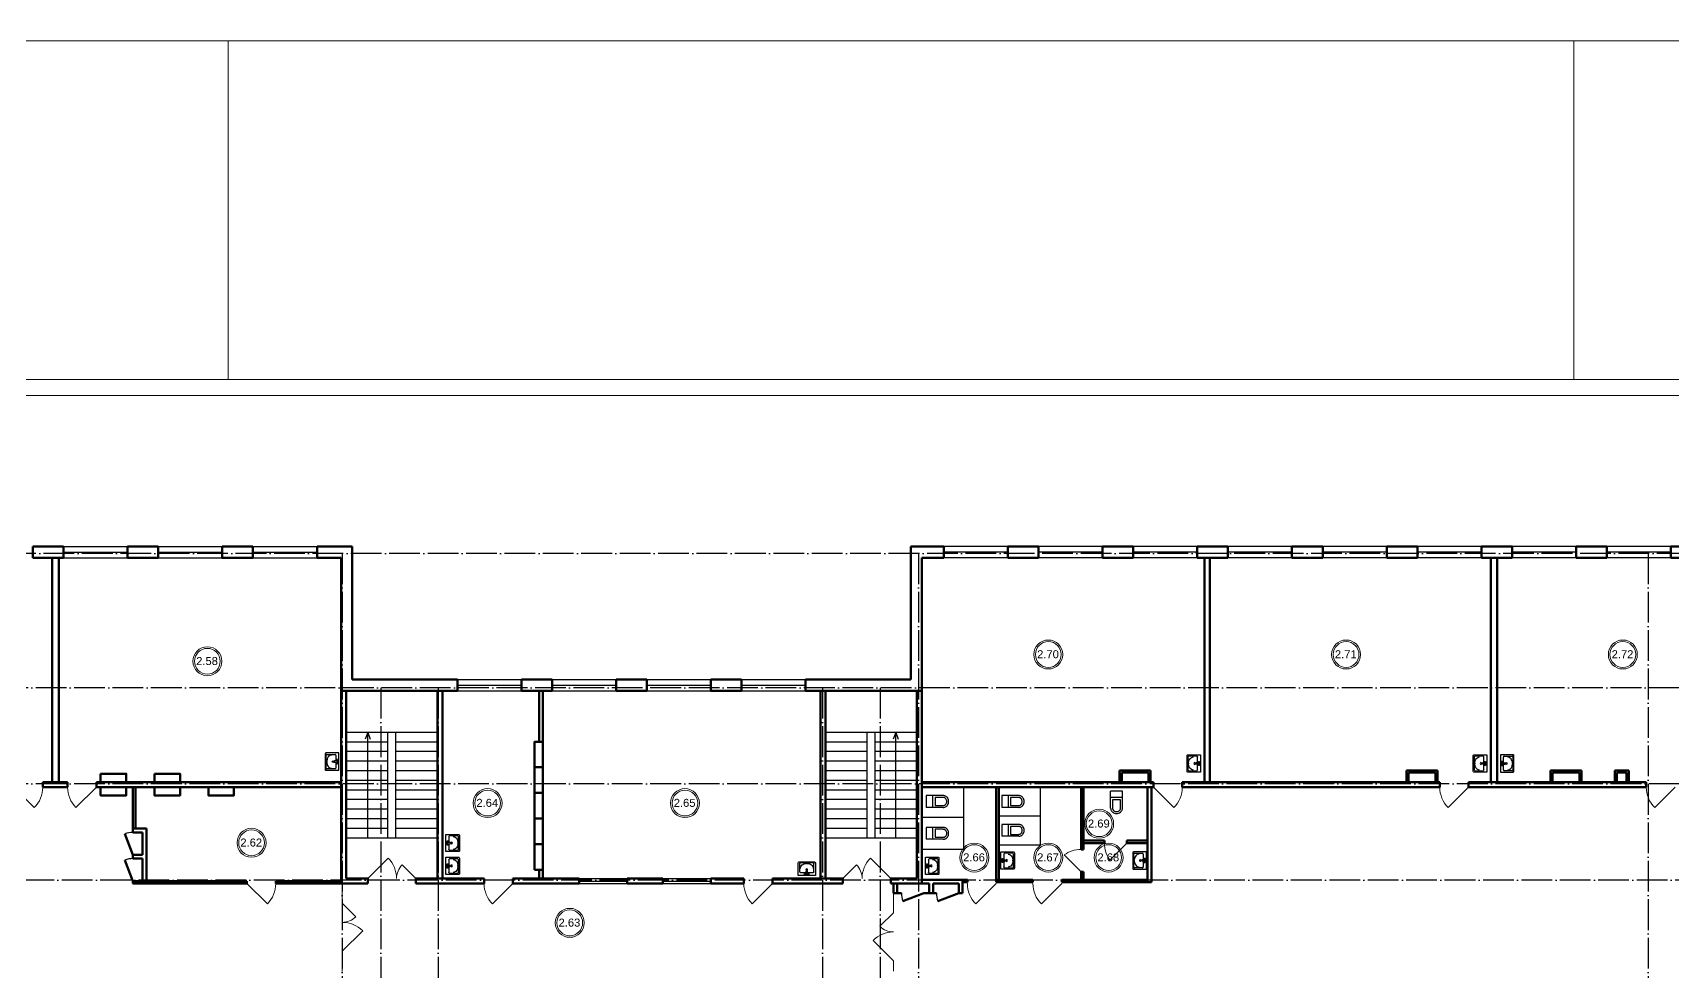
# Model space of a CAD drawing. Header units: millimetres. Extents: x 1982 to 10001982, y -1005230 to 4320529.
# Drawn here: x 2373220 to 2424440, y 1231710 to 1261006 of the extents above; entities that cross this region are included whole.
import ezdxf
from ezdxf.enums import TextEntityAlignment as Align

# ---------------------------------------------------------------- set-up
doc = ezdxf.new("R2010")
doc.units = ezdxf.units.MM
doc.linetypes.add('ACAD_ISO04W100', pattern=[30, 24, -3, 0, -3])
for name, color, linetype, lineweight in [('Level 50', 7, 'Continuous', 0), ('Двери', 250, 'Continuous', 5), ('Стены', 7, 'Continuous', 50)]:
    doc.layers.add(name, color=color, linetype=linetype, lineweight=lineweight)
for name, color, linetype in [('SANTEH', 7, 'Continuous'), ('Окна', 127, 'Continuous'), ('Оси', 30, 'Continuous'), ('размеры оси', 163, 'Continuous'), ('Сантехника', 7, 'Continuous')]:
    doc.layers.add(name, color=color, linetype=linetype)
doc.styles.add('Style-Arial', font='arial.ttf')

# ---------------------------------------------------------------- blocks, each defined once
blk = doc.blocks.new('*U49')
at = {"color": 7, "linetype": 'Continuous', "lineweight": 0}
for p, q in [((-21.025, 29.7), (-21.025, 34.988)), ((21.025, 29.7), (21.025, 34.988)), ((-21.025, -34.987), (-21.025, -29.7)), ((21.025, -34.987), (21.025, -29.7))]:
    blk.add_line(p, q, dxfattribs=at)
at = {"color": 7, "linetype": 'Continuous', "lineweight": 0, "flags": 128}
blk.add_lwpolyline([(63.075, 29.7), (63.075, -29.7), (-63.075, -29.7), (-63.075, 29.7), (63.075, 29.7)], close=True, dxfattribs=at)
at = {"layer": 'Level 50', "color": 7, "linetype": 'Continuous', "lineweight": 13}
blk.add_line((62.575, 29.2), (-61.075, 29.2), dxfattribs=at)
blk = doc.blocks.new('Rac7')
at = {"color": 0}
for p, q in [((-39501, -24232), (-39501, -23830)), ((-39474, -23808), (-38988, -23808)), ((-39457, -23859), (-39457, -24115)), ((-39032, -23838), (-39430, -23838)), ((-39221, -23855), (-39241, -23855)), ((-39005, -24115), (-39005, -23859)), ((-39005, -23859), (-39005, -23859)), ((-38961, -23830), (-38961, -24232)), ((-38961, -24232), (-39501, -24232)), ((-39430, -24136), (-39253, -24136)), ((-39297, -24164), (-39253, -24164)), ((-39297, -24194), (-39297, -24164)), ((-39165, -24194), (-39297, -24194)), ((-39253, -24186), (-39253, -24094)), ((-39253, -24186), (-39209, -24186)), ((-39209, -24186), (-39209, -24094)), ((-39209, -24136), (-39032, -24136)), ((-39209, -24164), (-39165, -24164)), ((-39165, -24164), (-39165, -24194))]:
    blk.add_line(p, q, dxfattribs=at)
at = {"color": 0, "extrusion": (0, 0, -1)}
for centre, major_axis, start_param, end_param in [((-39474, -23830), (-27, 0), 0, 1.570796), ((-39430, -23859), (-27, 0), 0, 1.570796), ((-39241, -24007), (-194, 0), 0, 1.570796), ((-39221, -24007), (-194, 0), 1.570796, 3.141593), ((-39032, -23859), (-27, 0), 1.570796, 3.141593), ((-38988, -23830), (-27, 0), 1.570796, 3.141593), ((-39430, -24115), (-27, 0), -1.570796, 0), ((-39231, -24104), (-25.3, 0), 0.552816, 2.588777), ((-39032, -24115), (-27, 0), -3.141593, -1.570796)]:
    blk.add_ellipse(centre, major_axis=major_axis, ratio=0.785714, start_param=start_param, end_param=end_param, dxfattribs=at)
blk.add_ellipse((-39231, -24048), major_axis=(-27.9, 0), ratio=0.785714, dxfattribs=at)
blk = doc.blocks.new('WC With Cistern_103')
at = {"layer": 'SANTEH', "linetype": 'Continuous'}
for p, q in [((0, 170), (0, 700)), ((370, 700), (0, 700)), ((370, 170), (370, 700)), ((370, 500), (0, 500)), ((60, 425), (60, 170)), ((310, 425), (60, 425)), ((310, 170), (310, 425))]:
    blk.add_line(p, q, dxfattribs=at)
for points in [[(0, 170), (1, 151), (4, 133), (10, 115), (17, 97), (27, 81), (38, 66), (51, 52), (65, 40)], [(60, 170), (61, 158), (63, 146), (66, 135), (71, 124), (77, 114), (84, 104), (92, 96), (101, 88)], [(65, 40), (92, 23), (122, 10), (153, 3), (185, 0), (217, 3), (248, 10), (278, 23), (305, 40)], [(101, 88), (120, 76), (141, 67), (163, 62), (185, 60), (207, 62), (229, 67), (250, 76), (269, 88)], [(269, 88), (278, 96), (286, 104), (293, 114), (299, 124), (304, 135), (307, 146), (309, 158), (310, 170)], [(305, 40), (319, 52), (332, 66), (343, 81), (353, 97), (360, 115), (366, 133), (369, 151), (370, 170)]]:
    blk.add_lwpolyline(points, dxfattribs=at)

msp = doc.modelspace()

# ---------------------------------------------------------------- linework, layer by layer
for p, q in [((2385860.421, 1239165.29), (2383010.421, 1239165.29)), ((2383686.91, 1239165.29), (2383609.386, 1238957.446)), ((2383686.91, 1235865.29), (2383686.91, 1239165.29)), ((2383686.91, 1239165.29), (2383764.435, 1238957.446)), ((2384310.421, 1235865.29), (2384310.421, 1239165.29)), ((2384560.421, 1235865.29), (2384560.421, 1239165.29)), ((2400840.421, 1239165.29), (2397990.421, 1239165.29)), ((2399290.421, 1235865.29), (2399290.421, 1239165.29)), ((2399540.421, 1235865.29), (2399540.421, 1239165.29)), ((2400180.41, 1239165.29), (2400102.885, 1238957.446)), ((2400180.41, 1235865.29), (2400180.41, 1239165.29)), ((2400180.41, 1239165.29), (2400257.935, 1238957.446)), ((2384310.421, 1238865.29), (2383010.421, 1238865.29)), ((2384310.421, 1238565.29), (2383010.421, 1238565.29)), ((2385860.421, 1238865.29), (2384560.421, 1238865.29)), ((2385860.421, 1238565.29), (2384560.421, 1238565.29)), ((2399290.421, 1238865.29), (2397990.421, 1238865.29)), ((2399290.421, 1238565.29), (2397990.421, 1238565.29)), ((2400840.421, 1238865.29), (2399540.421, 1238865.29)), ((2400840.421, 1238565.29), (2399540.421, 1238565.29)), ((2384310.421, 1238265.29), (2383010.421, 1238265.29)), ((2385860.421, 1238265.29), (2384560.421, 1238265.29)), ((2399290.421, 1238265.29), (2397990.421, 1238265.29)), ((2400840.421, 1238265.29), (2399540.421, 1238265.29)), ((2384310.421, 1237965.29), (2383010.421, 1237965.29)), ((2384310.421, 1237665.29), (2383010.421, 1237665.29)), ((2385860.421, 1237965.29), (2384560.421, 1237965.29)), ((2385860.421, 1237665.29), (2384560.421, 1237665.29)), ((2399290.421, 1237965.29), (2397990.421, 1237965.29)), ((2399290.421, 1237665.29), (2397990.421, 1237665.29)), ((2400840.421, 1237965.29), (2399540.421, 1237965.29)), ((2400840.421, 1237665.29), (2399540.421, 1237665.29)), ((2384310.421, 1237365.29), (2383010.421, 1237365.29)), ((2384310.421, 1237065.29), (2383010.421, 1237065.29)), ((2385860.421, 1237365.29), (2384560.421, 1237365.29)), ((2385860.421, 1237065.29), (2384560.421, 1237065.29)), ((2399290.421, 1237365.29), (2397990.421, 1237365.29)), ((2399290.421, 1237065.29), (2397990.421, 1237065.29)), ((2400840.421, 1237365.29), (2399540.421, 1237365.29)), ((2400840.421, 1237065.29), (2399540.421, 1237065.29)), ((2384310.421, 1236765.29), (2383010.421, 1236765.29)), ((2384310.421, 1236465.29), (2383010.421, 1236465.29)), ((2385860.421, 1236765.29), (2384560.421, 1236765.29)), ((2385860.421, 1236465.29), (2384560.421, 1236465.29)), ((2399290.421, 1236765.29), (2397990.421, 1236765.29)), ((2399290.421, 1236465.29), (2397990.421, 1236465.29)), ((2400840.421, 1236765.29), (2399540.421, 1236765.29)), ((2400840.421, 1236465.29), (2399540.421, 1236465.29)), ((2384310.421, 1236165.29), (2383010.421, 1236165.29)), ((2385860.421, 1236165.29), (2384560.421, 1236165.29)), ((2399290.421, 1236165.29), (2397990.421, 1236165.29)), ((2400840.421, 1236165.29), (2399540.421, 1236165.29)), ((2385860.421, 1235865.29), (2383010.421, 1235865.29)), ((2400840.421, 1235865.29), (2397990.421, 1235865.29)), ((2390286.195, 1234605.29), (2391786.195, 1234605.29)), ((2390286.195, 1234525.29), (2391786.195, 1234525.29)), ((2390286.195, 1234445.29), (2391786.195, 1234445.29)), ((2392905.421, 1234605.29), (2394405.421, 1234605.29)), ((2392905.421, 1234525.29), (2394405.421, 1234525.29)), ((2392905.421, 1234445.29), (2394405.421, 1234445.29))]:
    msp.add_line(p, q)
at = {"color": 7, "linetype": 'Continuous', "lineweight": 13}
for centre, radius in [((2378674.779, 1241385.508), 452.013), ((2378674.779, 1241385.508), 402.013), ((2404948.592, 1241597.495), 452.013), ((2404948.592, 1241597.495), 402.013), ((2414252.143, 1241597.495), 452.013), ((2414252.143, 1241597.495), 402.013), ((2422897.8, 1241597.495), 452.013), ((2422897.8, 1241597.495), 402.013), ((2387430.623, 1236957.753), 452.013), ((2387430.623, 1236957.753), 402.013), ((2393596.351, 1236957.753), 452.013), ((2393596.351, 1236957.753), 402.013), ((2406537.394, 1236312.156), 452.013), ((2406537.394, 1236312.156), 402.013), ((2380055.506, 1235718.721), 452.013), ((2380055.506, 1235718.721), 402.013), ((2402637.973, 1235256.42), 452.013), ((2402637.973, 1235256.42), 402.013), ((2404948.592, 1235256.42), 452.013), ((2404948.592, 1235256.42), 402.013), ((2406832.62, 1235256.42), 452.013), ((2406832.62, 1235256.42), 402.013), ((2389997.102, 1233219.55), 452.013), ((2389997.102, 1233219.55), 402.013)]:
    msp.add_circle(centre, radius, dxfattribs=at)
at = {"layer": 'SANTEH'}
for p, q in [((2402300.421, 1237455.29), (2402300.421, 1235510.971)), ((2404700.421, 1235655.29), (2404700.421, 1237455.29)), ((2402300.421, 1236508.396), (2401023.406, 1236508.396)), ((2403400.421, 1236555.29), (2404700.421, 1236555.29)), ((2402300.421, 1235510.971), (2401023.406, 1235510.971)), ((2403400.421, 1235655.29), (2404700.421, 1235655.29))]:
    msp.add_line(p, q, dxfattribs=at)
for centre, start, end in [((2376350.421, 1235345.29), 90, 111.0579294), ((2376350.421, 1234525.29), 90, 111.0579294), ((2401057.315, 1234145.29), 180, 201.0579294), ((2402150.421, 1234145.29), 180, 201.0579294)]:
    msp.add_arc(centre, 700, start, end, dxfattribs=at)
at = {"layer": 'Двери'}
for p, q in [((2372631.927, 1237455.29), (2373268.323, 1236818.894)), ((2375205.971, 1237455.29), (2374569.575, 1236818.894)), ((2408233.464, 1237455.29), (2408869.86, 1236818.894)), ((2418077.867, 1237455.29), (2417441.471, 1236818.894)), ((2424529.252, 1237455.29), (2423892.856, 1236818.894)), ((2407400.421, 1235705.29), (2406871.931, 1235176.8)), ((2383685.421, 1234605.29), (2384321.817, 1235241.686)), ((2385185.421, 1234605.29), (2384761.157, 1235029.554)), ((2398530.421, 1234605.29), (2398954.685, 1235029.554)), ((2400030.421, 1234605.29), (2399394.025, 1235241.686)), ((2405970.421, 1234810.599), (2405441.931, 1235339.089)), ((2379912.512, 1234445.29), (2380548.908, 1233808.894)), ((2382890.421, 1234445.29), (2382890.421, 1233835.29)), ((2388220.421, 1234445.29), (2387584.025, 1233808.894)), ((2396334.824, 1234445.29), (2395698.428, 1233808.894)), ((2403320.421, 1234445.29), (2402684.025, 1233808.894)), ((2405367.619, 1234445.29), (2404731.223, 1233808.894)), ((2400110.421, 1234145.29), (2400110.421, 1233535.29)), ((2382890.421, 1233835.29), (2383314.685, 1233411.026)), ((2400110.421, 1233535.29), (2399686.157, 1233111.026)), ((2382890.421, 1232335.29), (2383526.817, 1232971.686)), ((2400110.421, 1232035.29), (2399474.025, 1232671.686)), ((2382890.421, 1232335.29), (2382890.421, 1231705.29)), ((2400110.421, 1232035.29), (2400110.421, 1231715.29))]:
    msp.add_line(p, q, dxfattribs=at)
for centre, radius, start, end in [((2372631.927, 1237455.29), 900, 315, 0), ((2375205.971, 1237455.29), 900, 180, 225), ((2408233.464, 1237455.29), 900, 315, 0), ((2418077.867, 1237455.29), 900, 180, 225), ((2424529.252, 1237455.29), 900, 180, 225), ((2405970.421, 1234610.599), 900, 90, 125.959369), ((2407600.421, 1235705.29), 900, 180, 215.959369), ((2383685.421, 1234605.29), 900, 0, 45), ((2385185.421, 1234605.29), 600, 135, 180), ((2398530.421, 1234605.29), 600, 0, 45), ((2400030.421, 1234605.29), 900, 135, 180), ((2379912.512, 1234445.29), 900, 315, 0), ((2388220.421, 1234445.29), 900, 180, 225), ((2396334.824, 1234445.29), 900, 180, 225), ((2403320.421, 1234445.29), 900, 180, 225), ((2405367.619, 1234445.29), 900, 180, 225), ((2382890.421, 1233835.29), 600, 270, 315), ((2382890.421, 1232335.29), 900, 45, 90), ((2400110.421, 1232035.29), 900, 90, 135), ((2400110.421, 1233535.29), 600, 225, 270)]:
    msp.add_arc(centre, radius, start, end, dxfattribs=at)
at = {"layer": 'Окна'}
for p, q in [((2374180.421, 1244965.29), (2376180.421, 1244965.29)), ((2374180.421, 1244790.29), (2376180.421, 1244790.29)), ((2377140.421, 1244965.29), (2379140.421, 1244965.29)), ((2377140.421, 1244790.29), (2379140.421, 1244790.29)), ((2380100.421, 1244965.29), (2382100.421, 1244965.29)), ((2380100.421, 1244790.29), (2382100.421, 1244790.29)), ((2403680.421, 1244965.29), (2401680.421, 1244965.29)), ((2403680.421, 1244790.29), (2401680.421, 1244790.29)), ((2406640.421, 1244965.29), (2404640.421, 1244965.29)), ((2406640.421, 1244790.29), (2404640.421, 1244790.29)), ((2409600.421, 1244965.29), (2407600.421, 1244965.29)), ((2409600.421, 1244790.29), (2407600.421, 1244790.29)), ((2412560.421, 1244965.29), (2410560.421, 1244965.29)), ((2412560.421, 1244790.29), (2410560.421, 1244790.29)), ((2415520.421, 1244965.29), (2413520.421, 1244965.29)), ((2415520.421, 1244790.29), (2413520.421, 1244790.29)), ((2418480.421, 1244965.29), (2416480.421, 1244965.29)), ((2418480.421, 1244790.29), (2416480.421, 1244790.29)), ((2421440.421, 1244965.29), (2419440.421, 1244965.29)), ((2421440.421, 1244790.29), (2419440.421, 1244790.29)), ((2424400.421, 1244965.29), (2422400.421, 1244965.29)), ((2424400.421, 1244790.29), (2422400.421, 1244790.29)), ((2374180.421, 1244615.29), (2376180.421, 1244615.29)), ((2377140.421, 1244615.29), (2379140.421, 1244615.29)), ((2380100.421, 1244615.29), (2382100.421, 1244615.29)), ((2403680.421, 1244615.29), (2401680.421, 1244615.29)), ((2406640.421, 1244615.29), (2404640.421, 1244615.29)), ((2409600.421, 1244615.29), (2407600.421, 1244615.29)), ((2412560.421, 1244615.29), (2410560.421, 1244615.29)), ((2415520.421, 1244615.29), (2413520.421, 1244615.29)), ((2418480.421, 1244615.29), (2416480.421, 1244615.29)), ((2421440.421, 1244615.29), (2419440.421, 1244615.29)), ((2424400.421, 1244615.29), (2422400.421, 1244615.29)), ((2386485.421, 1240815.29), (2388485.421, 1240815.29)), ((2386485.421, 1240640.29), (2388485.421, 1240640.29)), ((2389445.421, 1240815.29), (2391445.421, 1240815.29)), ((2389445.421, 1240640.29), (2391445.421, 1240640.29)), ((2392405.421, 1240815.29), (2394405.421, 1240815.29)), ((2392405.421, 1240640.29), (2394405.421, 1240640.29)), ((2395365.421, 1240815.29), (2397365.421, 1240815.29)), ((2395365.421, 1240640.29), (2397365.421, 1240640.29)), ((2386485.421, 1240465.29), (2388485.421, 1240465.29)), ((2389445.421, 1240465.29), (2391445.421, 1240465.29)), ((2392405.421, 1240465.29), (2394405.421, 1240465.29)), ((2395365.421, 1240465.29), (2397365.421, 1240465.29)), ((2392405.421, 1234605.29), (2392905.421, 1234605.29))]:
    msp.add_line(p, q, dxfattribs=at)
at = {"layer": 'Оси', "linetype": 'ACAD_ISO04W100', "ltscale": 40}
for p, q in [((2428521.122, 1244755.29), (2343540.724, 1244755.29)), ((2382890.421, 1244755.29), (2382890.421, 1200733.913)), ((2400890.421, 1244755.29), (2400890.421, 1200733.913)), ((2423690.421, 1244755.29), (2423690.421, 1200733.913)), ((2428276.32, 1240555.29), (2343540.724, 1240555.29)), ((2384090.421, 1240555.29), (2384090.421, 1200733.913)), ((2385890.421, 1240555.29), (2385890.421, 1200733.913)), ((2397890.421, 1240555.29), (2397890.421, 1200733.913)), ((2399690.421, 1240555.29), (2399690.421, 1200733.913)), ((2428276.32, 1237555.29), (2343540.724, 1237555.29)), ((2427890.421, 1234555.29), (2343540.724, 1234555.29))]:
    msp.add_line(p, q, dxfattribs=at)
at = {"layer": 'Стены'}
for p, q in [((2373220.421, 1244965.29), (2374180.421, 1244965.29)), ((2373220.421, 1244615.29), (2373220.421, 1244965.29)), ((2374180.421, 1244615.29), (2374180.421, 1244965.29)), ((2376180.421, 1244965.29), (2377140.421, 1244965.29)), ((2376180.421, 1244615.29), (2376180.421, 1244965.29)), ((2377140.421, 1244615.29), (2377140.421, 1244965.29)), ((2379140.421, 1244965.29), (2380100.421, 1244965.29)), ((2379140.421, 1244615.29), (2379140.421, 1244965.29)), ((2380100.421, 1244615.29), (2380100.421, 1244965.29)), ((2382100.421, 1244965.29), (2383200.421, 1244965.29)), ((2382100.421, 1244615.29), (2382100.421, 1244965.29)), ((2383200.421, 1240815.29), (2383200.421, 1244965.29)), ((2400650.421, 1244965.29), (2400650.421, 1240815.29)), ((2401680.421, 1244965.29), (2400650.421, 1244965.29)), ((2401680.421, 1244615.29), (2401680.421, 1244965.29)), ((2404640.421, 1244965.29), (2403680.421, 1244965.29)), ((2403680.421, 1244615.29), (2403680.421, 1244965.29)), ((2404640.421, 1244615.29), (2404640.421, 1244965.29)), ((2407600.421, 1244965.29), (2406640.421, 1244965.29)), ((2406640.421, 1244615.29), (2406640.421, 1244965.29)), ((2407600.421, 1244615.29), (2407600.421, 1244965.29)), ((2410560.421, 1244965.29), (2409600.421, 1244965.29)), ((2409600.421, 1244615.29), (2409600.421, 1244965.29)), ((2410560.421, 1244615.29), (2410560.421, 1244965.29)), ((2413520.421, 1244965.29), (2412560.421, 1244965.29)), ((2412560.421, 1244615.29), (2412560.421, 1244965.29)), ((2413520.421, 1244615.29), (2413520.421, 1244965.29)), ((2416480.421, 1244965.29), (2415520.421, 1244965.29)), ((2415520.421, 1244615.29), (2415520.421, 1244965.29)), ((2416480.421, 1244615.29), (2416480.421, 1244965.29)), ((2419440.421, 1244965.29), (2418480.421, 1244965.29)), ((2418480.421, 1244615.29), (2418480.421, 1244965.29)), ((2419440.421, 1244615.29), (2419440.421, 1244965.29)), ((2422400.421, 1244965.29), (2421440.421, 1244965.29)), ((2421440.421, 1244615.29), (2421440.421, 1244965.29)), ((2422400.421, 1244615.29), (2422400.421, 1244965.29)), ((2425360.421, 1244965.29), (2424400.421, 1244965.29)), ((2424400.421, 1244615.29), (2424400.421, 1244965.29)), ((2373220.421, 1244615.29), (2374180.421, 1244615.29)), ((2373830.421, 1237615.29), (2373830.421, 1244615.29)), ((2374030.421, 1237615.29), (2374030.421, 1244615.29)), ((2376180.421, 1244615.29), (2377140.421, 1244615.29)), ((2379140.421, 1244615.29), (2380100.421, 1244615.29)), ((2382100.421, 1244615.29), (2382850.421, 1244615.29)), ((2382850.421, 1234445.29), (2382850.421, 1244615.29)), ((2401000.421, 1244615.29), (2401000.421, 1240465.29)), ((2401680.421, 1244615.29), (2401000.421, 1244615.29)), ((2404640.421, 1244615.29), (2403680.421, 1244615.29)), ((2407600.421, 1244615.29), (2406640.421, 1244615.29)), ((2410560.421, 1244615.29), (2409600.421, 1244615.29)), ((2409830.421, 1244615.29), (2409830.421, 1237615.29)), ((2409990.421, 1244615.29), (2409990.421, 1237615.29)), ((2413520.421, 1244615.29), (2412560.421, 1244615.29)), ((2416480.421, 1244615.29), (2415520.421, 1244615.29)), ((2419440.421, 1244615.29), (2418480.421, 1244615.29)), ((2418770.421, 1244615.29), (2418770.421, 1237615.29)), ((2418970.421, 1244615.29), (2418970.421, 1237615.29)), ((2422400.421, 1244615.29), (2421440.421, 1244615.29)), ((2425360.421, 1244615.29), (2424400.421, 1244615.29)), ((2386485.421, 1240815.29), (2383200.421, 1240815.29)), ((2386485.421, 1240815.29), (2386485.421, 1240465.29)), ((2389445.421, 1240815.29), (2388485.421, 1240815.29)), ((2388485.421, 1240815.29), (2388485.421, 1240465.29)), ((2389445.421, 1240815.29), (2389445.421, 1240465.29)), ((2392405.421, 1240815.29), (2391445.421, 1240815.29)), ((2391445.421, 1240815.29), (2391445.421, 1240465.29)), ((2392405.421, 1240815.29), (2392405.421, 1240465.29)), ((2395365.421, 1240815.29), (2394405.421, 1240815.29)), ((2394405.421, 1240815.29), (2394405.421, 1240465.29)), ((2395365.421, 1240815.29), (2395365.421, 1240465.29)), ((2400650.421, 1240815.29), (2397365.421, 1240815.29)), ((2397365.421, 1240815.29), (2397365.421, 1240465.29)), ((2386485.421, 1240465.29), (2382850.421, 1240465.29)), ((2383010.421, 1234605.29), (2383010.421, 1240465.29)), ((2385860.421, 1234605.29), (2385860.421, 1240465.29)), ((2386020.421, 1234605.29), (2386020.421, 1240465.29)), ((2389445.421, 1240465.29), (2388485.421, 1240465.29)), ((2389040.421, 1238875.29), (2389040.421, 1240465.29)), ((2389160.421, 1234605.29), (2389160.421, 1240465.29)), ((2392405.421, 1240465.29), (2391445.421, 1240465.29)), ((2395365.421, 1240465.29), (2394405.421, 1240465.29)), ((2401000.421, 1240465.29), (2397365.421, 1240465.29)), ((2397830.421, 1234605.29), (2397830.421, 1240465.29)), ((2397990.421, 1234605.29), (2397990.421, 1240465.29)), ((2400840.421, 1234605.29), (2400840.421, 1240465.29)), ((2401000.421, 1234445.29), (2401000.421, 1240465.29)), ((2373531.927, 1237615.29), (2374305.971, 1237615.29)), ((2373531.927, 1237615.29), (2373531.927, 1237455.29)), ((2374305.971, 1237615.29), (2374305.971, 1237455.29)), ((2375205.971, 1237615.29), (2382850.421, 1237615.29)), ((2375205.971, 1237615.29), (2375205.971, 1237455.29)), ((2401000.421, 1237615.29), (2408233.464, 1237615.29)), ((2407175.421, 1237980.29), (2407175.421, 1237615.29)), ((2407175.421, 1237980.29), (2408145.421, 1237980.29)), ((2407240.421, 1237915.29), (2407240.421, 1237615.29)), ((2407240.421, 1237915.29), (2408080.421, 1237915.29)), ((2408080.421, 1237915.29), (2408080.421, 1237615.29)), ((2408145.421, 1237980.29), (2408145.421, 1237615.29)), ((2408233.464, 1237615.29), (2408233.464, 1237455.29)), ((2409133.464, 1237615.29), (2417177.867, 1237615.29)), ((2409133.464, 1237615.29), (2409133.464, 1237455.29)), ((2416135.421, 1237980.29), (2416135.421, 1237615.29)), ((2416135.421, 1237980.29), (2417105.421, 1237980.29)), ((2416200.421, 1237915.29), (2417040.421, 1237915.29)), ((2416200.421, 1237915.29), (2416200.421, 1237615.29)), ((2417040.421, 1237915.29), (2417040.421, 1237615.29)), ((2417105.421, 1237980.29), (2417105.421, 1237615.29)), ((2417177.867, 1237615.29), (2417177.867, 1237455.29)), ((2418077.867, 1237615.29), (2423629.252, 1237615.29)), ((2418077.867, 1237615.29), (2418077.867, 1237455.29)), ((2420635.421, 1237980.29), (2420635.421, 1237615.29)), ((2420635.421, 1237980.29), (2421605.421, 1237980.29)), ((2420700.421, 1237915.29), (2420700.421, 1237615.29)), ((2420700.421, 1237915.29), (2421540.421, 1237915.29)), ((2421540.421, 1237915.29), (2421540.421, 1237615.29)), ((2421605.421, 1237980.29), (2421605.421, 1237615.29)), ((2422650.421, 1237980.29), (2422650.421, 1237615.29)), ((2422650.421, 1237980.29), (2423080.421, 1237980.29)), ((2422715.421, 1237915.29), (2422715.421, 1237615.29)), ((2422715.421, 1237915.29), (2423015.421, 1237915.29)), ((2423015.421, 1237915.29), (2423015.421, 1237615.29)), ((2423080.421, 1237980.29), (2423080.421, 1237615.29)), ((2423629.252, 1237615.29), (2423629.252, 1237455.29)), ((2373531.927, 1237455.29), (2374305.971, 1237455.29)), ((2375205.971, 1237455.29), (2382850.421, 1237455.29)), ((2376350.421, 1236165.29), (2376350.421, 1237455.29)), ((2376430.421, 1236165.29), (2376430.421, 1237455.29)), ((2401000.421, 1237455.29), (2408233.464, 1237455.29)), ((2403320.421, 1234565.29), (2403320.421, 1237455.29)), ((2403400.421, 1234565.29), (2403400.421, 1237455.29)), ((2405970.421, 1235510.599), (2405970.421, 1237455.29)), ((2406050.421, 1235510.599), (2406050.421, 1237455.29)), ((2408050.421, 1234485.29), (2408050.421, 1237455.29)), ((2408170.421, 1234485.29), (2408170.421, 1237455.29)), ((2409133.464, 1237455.29), (2417177.867, 1237455.29)), ((2418077.867, 1237455.29), (2423629.252, 1237455.29)), ((2376350.421, 1235345.29), (2376098.903, 1235998.543)), ((2376770.421, 1236165.29), (2376350.421, 1236165.29)), ((2376350.421, 1236045.29), (2376350.421, 1236165.29)), ((2376650.421, 1236045.29), (2376350.421, 1236045.29)), ((2376650.421, 1235345.29), (2376650.421, 1236045.29)), ((2376770.421, 1234525.29), (2376770.421, 1236165.29)), ((2405970.421, 1235510.599), (2406050.421, 1235510.599)), ((2406050.421, 1235785.29), (2406700.421, 1235785.29)), ((2406050.421, 1235705.29), (2406700.421, 1235705.29)), ((2406700.421, 1235785.29), (2406700.421, 1235705.29)), ((2407400.421, 1235785.29), (2408050.421, 1235785.29)), ((2407400.421, 1235785.29), (2407400.421, 1235705.29)), ((2407400.421, 1235705.29), (2408050.421, 1235705.29)), ((2376350.421, 1234525.29), (2376098.903, 1235178.543)), ((2376650.421, 1235345.29), (2376350.421, 1235345.29)), ((2376350.421, 1235225.29), (2376350.421, 1235345.29)), ((2376650.421, 1235225.29), (2376350.421, 1235225.29)), ((2376650.421, 1234525.29), (2376650.421, 1235225.29)), ((2379912.512, 1234525.29), (2376350.421, 1234525.29)), ((2376350.421, 1234445.29), (2376350.421, 1234525.29)), ((2379912.512, 1234445.29), (2376350.421, 1234445.29)), ((2379912.512, 1234525.29), (2379912.512, 1234445.29)), ((2382850.421, 1234525.29), (2380812.512, 1234525.29)), ((2380812.512, 1234525.29), (2380812.512, 1234445.29)), ((2382850.421, 1234445.29), (2380812.512, 1234445.29)), ((2383685.421, 1234445.29), (2382850.421, 1234445.29)), ((2383685.421, 1234605.29), (2383010.421, 1234605.29)), ((2383685.421, 1234605.29), (2383685.421, 1234445.29)), ((2387320.421, 1234605.29), (2385185.421, 1234605.29)), ((2385185.421, 1234605.29), (2385185.421, 1234445.29)), ((2387320.421, 1234445.29), (2385185.421, 1234445.29)), ((2387320.421, 1234605.29), (2387320.421, 1234445.29)), ((2390286.195, 1234605.29), (2388220.421, 1234605.29)), ((2388220.421, 1234605.29), (2388220.421, 1234445.29)), ((2390286.195, 1234445.29), (2388220.421, 1234445.29)), ((2389040.421, 1234605.29), (2389040.421, 1234875.29)), ((2390286.195, 1234605.29), (2390286.195, 1234445.29)), ((2392905.421, 1234605.29), (2391786.195, 1234605.29)), ((2391786.195, 1234605.29), (2391786.195, 1234445.29)), ((2392905.421, 1234445.29), (2391786.195, 1234445.29)), ((2392905.421, 1234605.29), (2392905.421, 1234445.29)), ((2395434.824, 1234605.29), (2394405.421, 1234605.29)), ((2394405.421, 1234605.29), (2394405.421, 1234445.29)), ((2395434.824, 1234445.29), (2394405.421, 1234445.29)), ((2395434.824, 1234605.29), (2395434.824, 1234445.29)), ((2398530.421, 1234605.29), (2396334.824, 1234605.29)), ((2396334.824, 1234605.29), (2396334.824, 1234445.29)), ((2398530.421, 1234445.29), (2396334.824, 1234445.29)), ((2398530.421, 1234605.29), (2398530.421, 1234445.29)), ((2400840.421, 1234605.29), (2400030.421, 1234605.29)), ((2400030.421, 1234605.29), (2400030.421, 1234445.29)), ((2401000.421, 1234445.29), (2400030.421, 1234445.29)), ((2400110.421, 1234445.29), (2400110.421, 1234145.29)), ((2400230.421, 1234445.29), (2400230.421, 1234145.29)), ((2401000.421, 1234565.29), (2402270.421, 1234565.29)), ((2401000.421, 1234445.29), (2401230.421, 1234445.29)), ((2401230.421, 1234445.29), (2401230.421, 1234145.29)), ((2401350.421, 1234445.29), (2401350.421, 1234145.29)), ((2401350.421, 1234445.29), (2402150.421, 1234445.29)), ((2402150.421, 1234445.29), (2402150.421, 1234145.29)), ((2402270.421, 1234565.29), (2402420.421, 1234565.29)), ((2402270.421, 1234565.29), (2402270.421, 1234145.29)), ((2402270.421, 1234485.29), (2402420.421, 1234485.29)), ((2402420.421, 1234565.29), (2402420.421, 1234485.29)), ((2403320.421, 1234565.29), (2404467.619, 1234565.29)), ((2403320.421, 1234565.29), (2403320.421, 1234485.29)), ((2403320.421, 1234485.29), (2404467.619, 1234485.29)), ((2404467.619, 1234565.29), (2404467.619, 1234485.29)), ((2405367.619, 1234565.29), (2408050.421, 1234565.29)), ((2405367.619, 1234565.29), (2405367.619, 1234485.29)), ((2405367.619, 1234485.29), (2408170.421, 1234485.29)), ((2405970.421, 1234565.29), (2405970.421, 1234810.599)), ((2405970.421, 1234810.599), (2406050.421, 1234810.599)), ((2406050.421, 1234565.29), (2406050.421, 1234810.599)), ((2400357.315, 1234145.29), (2400110.421, 1234145.29)), ((2401057.315, 1234145.29), (2400404.063, 1233893.772)), ((2401450.421, 1234145.29), (2401057.315, 1234145.29)), ((2402150.421, 1234145.29), (2401497.168, 1233893.772)), ((2402270.421, 1234145.29), (2402150.421, 1234145.29))]:
    msp.add_line(p, q, dxfattribs=at)
for points in [[(2388900.421, 1238075.29), (2389160.421, 1238075.29), (2389160.421, 1238875.29), (2388900.421, 1238875.29)], [(2388900.421, 1237275.29), (2389160.421, 1237275.29), (2389160.421, 1238075.29), (2388900.421, 1238075.29)], [(2375338.603, 1237875.29), (2375338.603, 1237615.29), (2376138.603, 1237615.29), (2376138.603, 1237875.29)], [(2377022.36, 1237875.29), (2377022.36, 1237615.29), (2377822.36, 1237615.29), (2377822.36, 1237875.29)], [(2375338.603, 1237455.29), (2375338.603, 1237195.29), (2376138.603, 1237195.29), (2376138.603, 1237455.29)], [(2377822.36, 1237455.29), (2377822.36, 1237195.29), (2377022.36, 1237195.29), (2377022.36, 1237455.29)], [(2379506.117, 1237455.29), (2379506.117, 1237195.29), (2378706.117, 1237195.29), (2378706.117, 1237455.29)], [(2388900.421, 1236475.29), (2389160.421, 1236475.29), (2389160.421, 1237275.29), (2388900.421, 1237275.29)], [(2388900.421, 1235675.29), (2389160.421, 1235675.29), (2389160.421, 1236475.29), (2388900.421, 1236475.29)], [(2388900.421, 1234875.29), (2389160.421, 1234875.29), (2389160.421, 1235675.29), (2388900.421, 1235675.29)]]:
    msp.add_lwpolyline(points, close=True, dxfattribs=at)

# ---------------------------------------------------------------- block references
at = {"layer": 'Level 50', "color": 7, "linetype": 'Continuous', "lineweight": 13, "xscale": 1000, "yscale": 1000, "zscale": 1000}
for p in [(2400346.849, 1290456.185), (2400346.849, 1220481.21)]:
    msp.add_blockref('*U49', p, dxfattribs=at)
at = {"layer": 'размеры оси', "color": 7, "lineweight": 0, "yscale": -1}
for p, rotation in [((2358548.03, 1199021.122), 270), ((2443303.132, 1277425.285), 89.99999999999999), ((2383778.855, 1195933.749), 270)]:
    msp.add_blockref('Rac7', p, dxfattribs=dict(at, rotation=rotation))
at = {"layer": 'размеры оси', "color": 7, "lineweight": 0}
for p, rotation in [((2385473.309, 1277425.285), 90.00000000000001), ((2394414.361, 1277425.285), 90.00000000000001), ((2410358.187, 1196481.012), 270), ((2427696.367, 1195933.749), 270), ((2410358.187, 1195765.472), 270), ((2425340.458, 1195765.472), 270)]:
    msp.add_blockref('Rac7', p, dxfattribs=dict(at, rotation=rotation))
msp.add_blockref('Rac7', (2436631.586, 1258927.902), dxfattribs=at)
at = {"layer": 'Сантехника', "color": 0, "lineweight": -2}
for p, rotation in [((2401834.858, 1236823.605), 89.99999999999999), ((2404192.855, 1236822.192), 90), ((2401834.858, 1235829.311), 89.99999999999999), ((2404192.855, 1235922.192), 90)]:
    msp.add_blockref('WC With Cistern_103', p, dxfattribs=dict(at, rotation=rotation))
msp.add_blockref('WC With Cistern_103', (2406895.567, 1236630.756), dxfattribs=at)

# ---------------------------------------------------------------- texts
at = {"color": 7, "linetype": 'Continuous', "lineweight": 13, "style": 'Style-Arial'}
for s, p in [('2.70', (2404598.479, 1241730.244)), ('2.71', (2413902.03, 1241730.244)), ('2.72', (2422547.687, 1241730.244)), ('2.58', (2378324.666, 1241518.258)), ('2.64', (2387080.51, 1237090.503)), ('2.65', (2393246.238, 1237090.503)), ('2.69', (2406187.281, 1236444.905)), ('2.62', (2379705.393, 1235851.47)), ('2.66', (2402287.86, 1235389.169)), ('2.67', (2404598.479, 1235389.169)), ('2.68', (2406482.507, 1235389.169)), ('2.63', (2389646.989, 1233352.3))]:
    msp.add_text(s, height=250, dxfattribs=at).set_placement(p, align=Align.TOP_LEFT)

doc.saveas('drawing.dxf')
